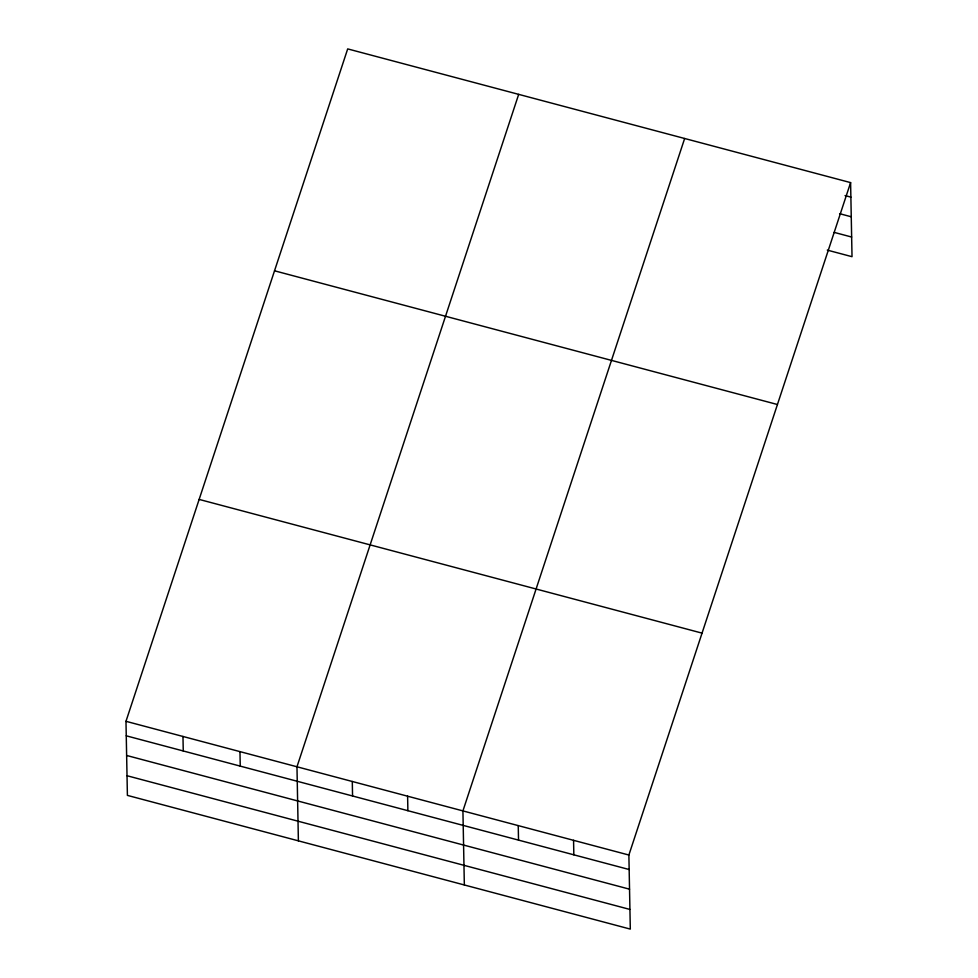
<?xml version="1.0" encoding="UTF-8"?>
<svg xmlns="http://www.w3.org/2000/svg" width="978" height="978" viewBox="0 0 978 978"><rect width="100%" height="100%" fill="white"/><g stroke="black" fill="none" stroke-linecap="round" stroke-linejoin="round"><path stroke-width="1.47" d="M850.603 182.617L628.878 855.029L630.309 929.1L127.397 795.383L125.979 721.312L347.691 48.9L850.603 182.617L852.021 256.688L827.278 250.111M518.682 94.365L296.97 766.776L298.388 840.848M684.649 138.497L462.924 810.896L464.342 884.968M845.053 195.576L850.884 197.128M839.613 213.681L851.263 216.786M834.173 232.385L851.642 237.031M274.525 270.796L777.437 404.513M199.145 499.416L702.045 633.133M125.979 721.312L628.878 855.029M126.248 735.811L629.16 869.528M126.627 755.468L629.539 889.185M127.018 775.725L629.93 909.442M573.56 840.322L573.841 854.821M518.242 825.603L518.523 840.114M407.606 796.19L407.887 810.701M352.288 781.483L352.557 795.982M239.965 751.617L240.246 766.129M182.972 736.458L183.253 750.97"/></g></svg>
